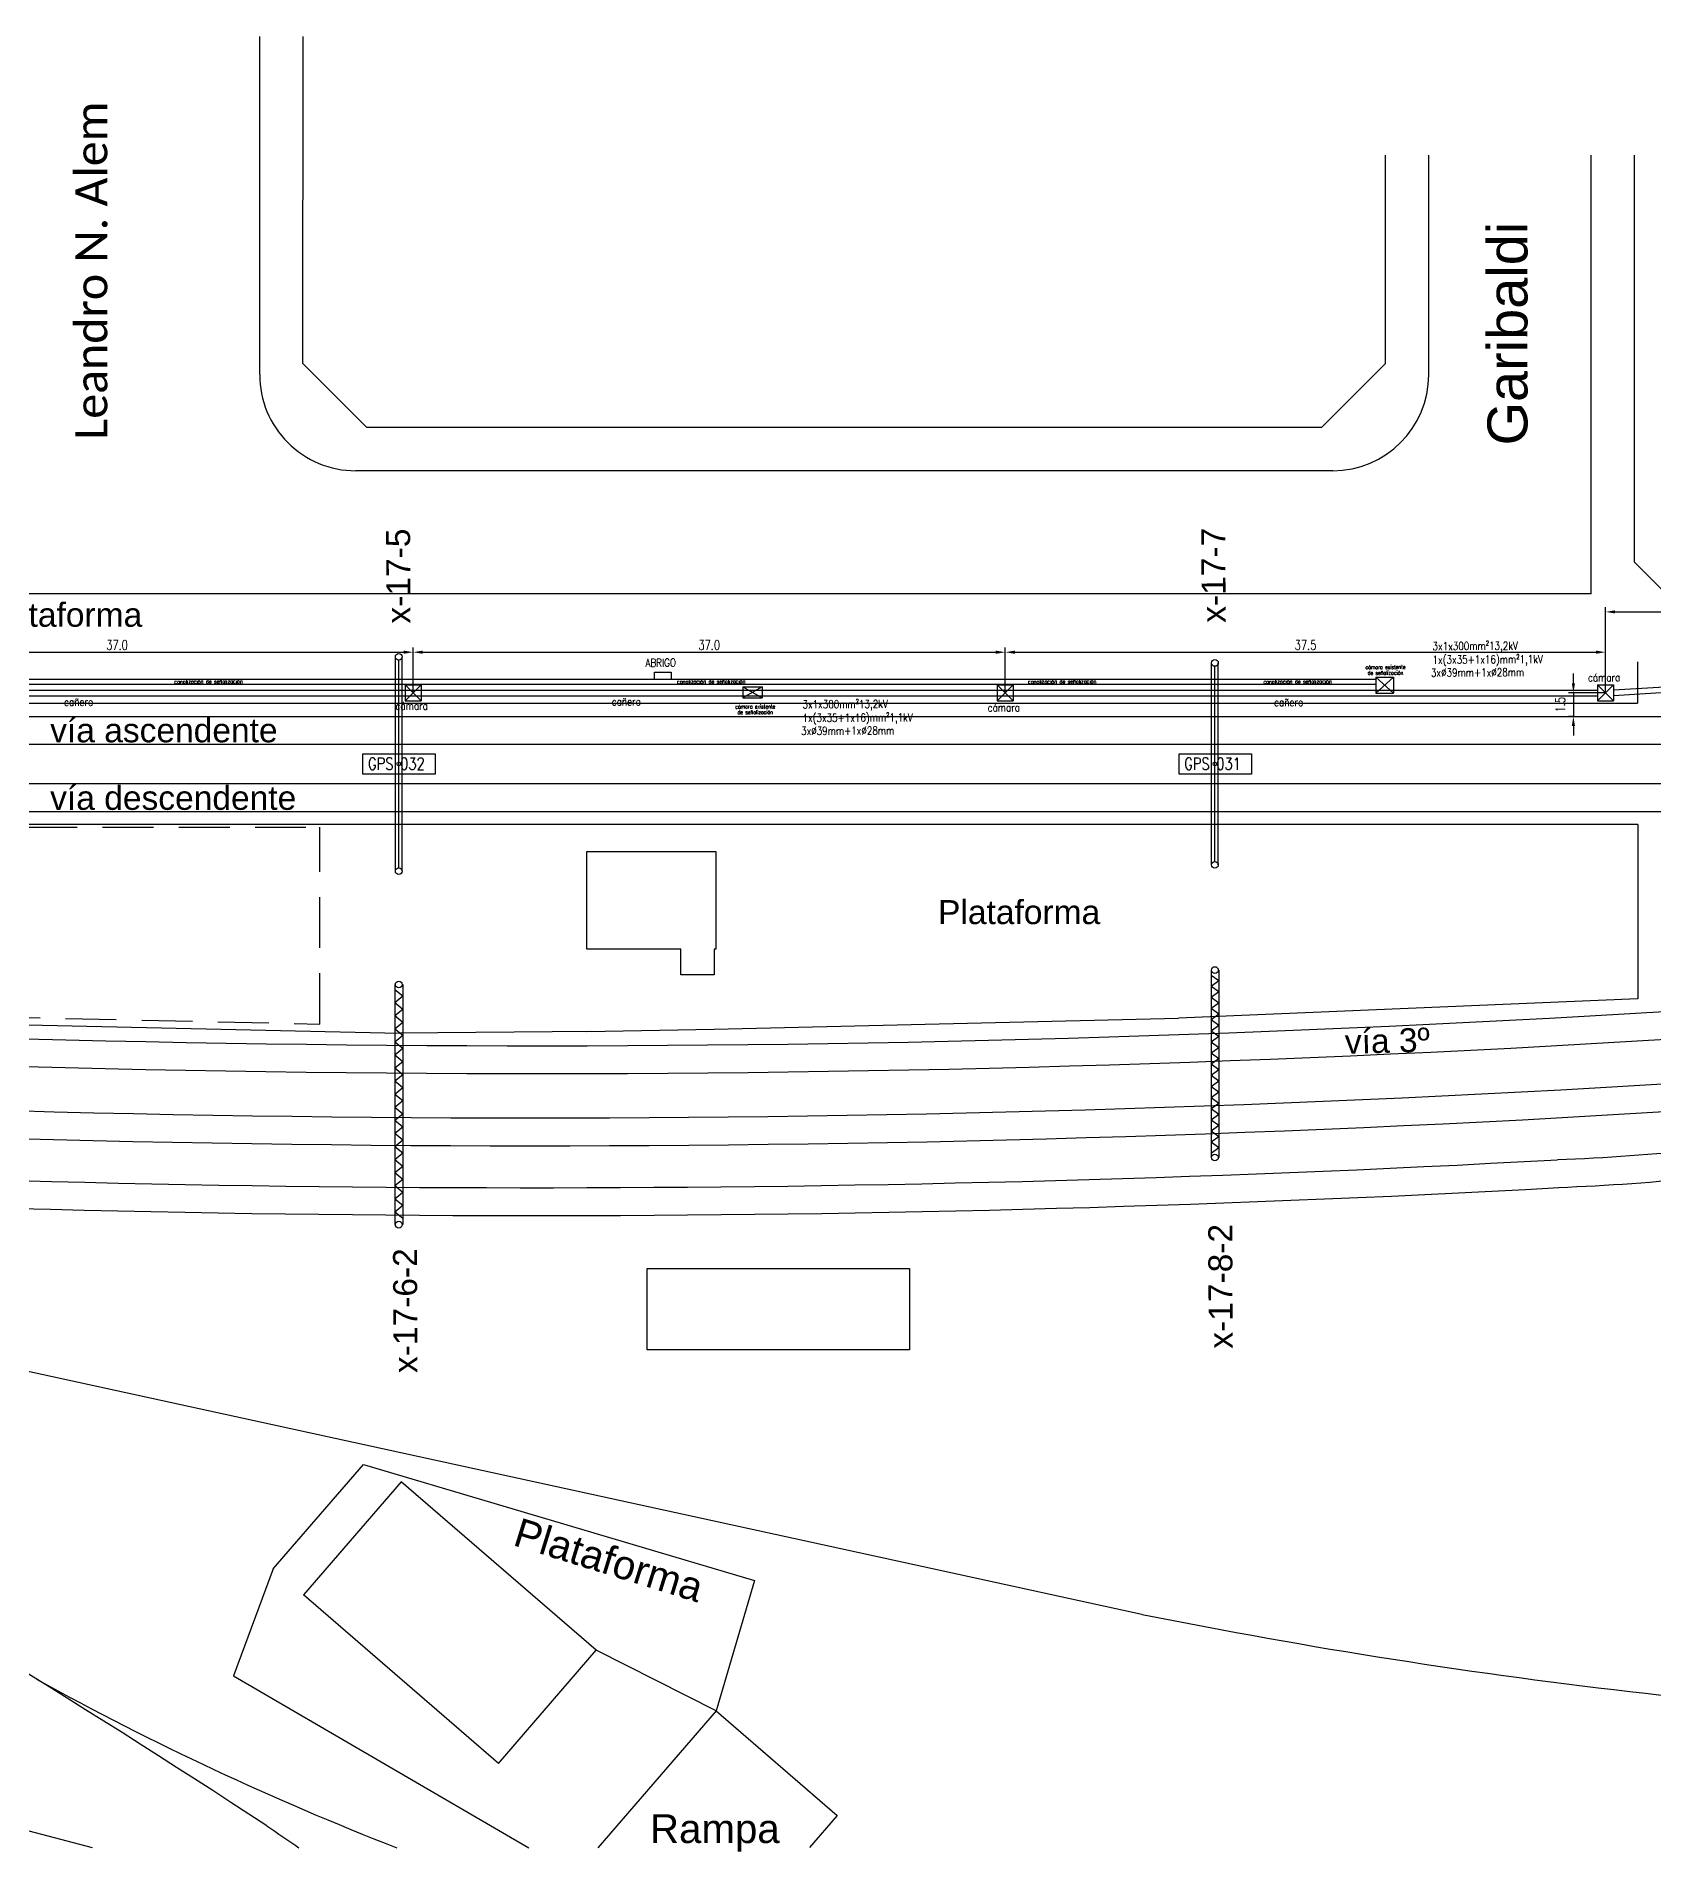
# Model space of a CAD drawing. Header units: millimetres. Extents: x 1200 to 1730, y 1405 to 1528.
# Drawn here: x 1451.7 to 1552.8, y 1409.3 to 1522.7 of the extents above; entities that cross this region are included whole.
import ezdxf

# ---------------------------------------------------------------- set-up
doc = ezdxf.new("R2010")
doc.units = ezdxf.units.MM
doc.linetypes.add('HIDDEN2', pattern=[4.7625, 3.175, -1.5875])
for name, color, linetype in [('CALLES', 8, 'Continuous'), ('CERODOS', 7, 'Continuous'), ('EDIFICIOS', 8, 'Continuous'), ('LINEA02', 8, 'Continuous'), ('LINEA_02', 8, 'Continuous'), ('n° de postación', 1, 'Continuous'), ('pórticos', 4, 'Continuous'), ('TEXT-02', 7, 'Continuous'), ('textos', 7, 'Continuous'), ('Textos catenaria', 7, 'Continuous'), ('vías', 8, 'Continuous')]:
    doc.layers.add(name, color=color, linetype=linetype)
doc.styles.add('progresivas', font='calibri.ttf')
doc.styles.add('ROMANS', font='arial.ttf', dxfattribs={"width": 0.7})
doc.styles.add('SIMPLEX', font='simplex.shx', dxfattribs={"width": 0.75})
doc.linetypes.add('TRACKS', pattern='A,3.81,[130,ltypeshp.shx,S=6.35,R=0,X=0,Y=0],3.81', length=7.62)
doc.dimstyles.new('COTA-100', dxfattribs={"dimscale": 3, "dimtxt": 0.2, "dimasz": 0.2, "dimexe": 0.1, "dimexo": 0, "dimgap": 0.05, "dimtad": 1, "dimdec": 1, "dimzin": 0, "dimdsep": 46, "dimtxsty": 'SIMPLEX', "dimcen": 0.1, "dimclrd": 256, "dimclre": 256, "dimclrt": 256, "dimazin": 0, "dimtm": 1e-09, "dimtfac": 0.714286, "dimtdec": 1, "dimtmove": 2, "dimatfit": 2, "dimfxl": 0, "dimtolj": 1, "dimtzin": 0, "dimarcsym": 0})

# ---------------------------------------------------------------- blocks, each defined once
blk = doc.blocks.new('cámara LDF-LDS')
at = {"color": 6}
for p, q in [((-0.5, 0.5), (0.5, 0.5)), ((-0.5, 0.5), (-0.5, -0.5)), ((-0.5, 0.5), (0.5, -0.5)), ((0.5, 0.5), (-0.5, -0.5)), ((0.5, 0.5), (0.5, -0.5)), ((-0.5, -0.5), (0.5, -0.5))]:
    blk.add_line(p, q, dxfattribs=at)
blk = doc.blocks.new('*D16')
at = {"lineweight": -2, "transparency": 16777216}
for p, q in [((1438.26, 1481.69), (1438.26, 1484.53)), ((1438.86, 1484.23), (1474.66, 1484.23)), ((1475.26, 1481.69), (1475.26, 1484.53))]:
    blk.add_line(p, q, dxfattribs=at)
at = {"transparency": 16777216}
for points in [[(1438.86, 1484.33), (1438.86, 1484.13), (1438.26, 1484.23)], [(1474.66, 1484.33), (1474.66, 1484.13), (1475.26, 1484.23)]]:
    blk.add_solid(points, dxfattribs=at)
at = {"layer": 'Defpoints', "color": 0, "transparency": 16777216}
for p in [(1475.26, 1484.23), (1438.26, 1481.69), (1475.26, 1481.69)]:
    blk.add_point(p, dxfattribs=at)
at = {"transparency": 16777216, "insert": (1456.76, 1484.68), "char_height": 0.6, "attachment_point": 5, "style": 'SIMPLEX'}
blk.add_mtext('\\A1;37.0', dxfattribs=at)
blk = doc.blocks.new('*D17')
at = {"lineweight": -2, "transparency": 16777216}
for p, q in [((1475.26, 1481.69), (1475.26, 1484.53)), ((1475.86, 1484.23), (1511.66, 1484.23)), ((1512.26, 1481.69), (1512.26, 1484.53))]:
    blk.add_line(p, q, dxfattribs=at)
at = {"transparency": 16777216}
for points in [[(1475.86, 1484.33), (1475.86, 1484.13), (1475.26, 1484.23)], [(1511.66, 1484.33), (1511.66, 1484.13), (1512.26, 1484.23)]]:
    blk.add_solid(points, dxfattribs=at)
at = {"layer": 'Defpoints', "color": 0, "transparency": 16777216}
for p in [(1512.26, 1484.23), (1475.26, 1481.69), (1512.26, 1481.69)]:
    blk.add_point(p, dxfattribs=at)
at = {"transparency": 16777216, "insert": (1493.76, 1484.68), "char_height": 0.6, "attachment_point": 5, "style": 'SIMPLEX'}
blk.add_mtext('\\A1;37.0', dxfattribs=at)
blk = doc.blocks.new('*D18')
at = {"lineweight": -2, "transparency": 16777216}
for p, q in [((1512.26, 1481.69), (1512.26, 1484.53)), ((1512.86, 1484.23), (1549.17, 1484.23)), ((1549.77, 1481.69), (1549.77, 1484.53))]:
    blk.add_line(p, q, dxfattribs=at)
at = {"transparency": 16777216}
for points in [[(1512.86, 1484.33), (1512.86, 1484.13), (1512.26, 1484.23)], [(1549.17, 1484.33), (1549.17, 1484.13), (1549.77, 1484.23)]]:
    blk.add_solid(points, dxfattribs=at)
at = {"layer": 'Defpoints', "color": 0, "transparency": 16777216}
for p in [(1549.77, 1484.23), (1512.26, 1481.69), (1549.77, 1481.69)]:
    blk.add_point(p, dxfattribs=at)
at = {"transparency": 16777216, "insert": (1531.02, 1484.68), "char_height": 0.6, "attachment_point": 5, "style": 'SIMPLEX'}
blk.add_mtext('\\A1;37.5', dxfattribs=at)
blk = doc.blocks.new('*D19')
at = {"lineweight": -2, "transparency": 16777216}
for p, q in [((1549.77, 1481.69), (1549.77, 1487.05)), ((1550.37, 1486.75), (1577.83, 1486.75)), ((1578.43, 1483.37), (1578.43, 1487.05))]:
    blk.add_line(p, q, dxfattribs=at)
at = {"transparency": 16777216}
for points in [[(1550.37, 1486.85), (1550.37, 1486.65), (1549.77, 1486.75)], [(1577.83, 1486.85), (1577.83, 1486.65), (1578.43, 1486.75)]]:
    blk.add_solid(points, dxfattribs=at)
at = {"layer": 'Defpoints', "color": 0, "transparency": 16777216}
for p in [(1578.43, 1486.75), (1578.43, 1483.37), (1549.77, 1481.69)]:
    blk.add_point(p, dxfattribs=at)
at = {"transparency": 16777216, "insert": (1564.1, 1487.2), "char_height": 0.6, "attachment_point": 5, "style": 'SIMPLEX'}
blk.add_mtext('\\A1;28.7', dxfattribs=at)
blk = doc.blocks.new('*D22')
at = {"lineweight": -2, "transparency": 16777216}
for p, q in [((1547.76, 1482.29), (1547.76, 1482.89)), ((1549.77, 1481.69), (1547.46, 1481.69)), ((1547.76, 1481.69), (1547.76, 1480.22)), ((1547.76, 1480.22), (1547.46, 1480.22)), ((1547.76, 1479.62), (1547.76, 1479.02))]:
    blk.add_line(p, q, dxfattribs=at)
at = {"transparency": 16777216}
for points in [[(1547.66, 1482.29), (1547.86, 1482.29), (1547.76, 1481.69)], [(1547.66, 1479.62), (1547.86, 1479.62), (1547.76, 1480.22)]]:
    blk.add_solid(points, dxfattribs=at)
at = {"layer": 'Defpoints', "color": 0, "transparency": 16777216}
for p in [(1549.77, 1481.69), (1547.76, 1480.22), (1547.76, 1480.22)]:
    blk.add_point(p, dxfattribs=at)
at = {"transparency": 16777216, "insert": (1546.94, 1480.95), "char_height": 0.6, "attachment_point": 5, "rotation": 90, "style": 'SIMPLEX'}
blk.add_mtext('\\A1;1.5', dxfattribs=at)

msp = doc.modelspace()

# ---------------------------------------------------------------- linework, layer by layer
for p, q in [((1535.41, 1482.67), (1536.51, 1482.67)), ((1535.41, 1482.67), (1535.41, 1481.67)), ((1535.41, 1482.67), (1536.51, 1481.67)), ((1536.51, 1482.67), (1535.41, 1481.67)), ((1536.51, 1482.67), (1536.51, 1481.67)), ((1495.86, 1482.07), (1497.06, 1482.07)), ((1495.86, 1482.07), (1495.86, 1481.37)), ((1497.06, 1482.07), (1495.86, 1481.37)), ((1495.86, 1482.07), (1497.06, 1481.37)), ((1497.06, 1482.07), (1497.06, 1481.37)), ((1535.41, 1481.67), (1536.51, 1481.67)), ((1495.86, 1481.37), (1497.06, 1481.37)), ((1472.12, 1477.89), (1476.64, 1477.89)), ((1472.12, 1476.6), (1472.12, 1477.89)), ((1476.64, 1477.89), (1476.64, 1476.6)), ((1523.12, 1477.89), (1527.64, 1477.89)), ((1523.12, 1476.6), (1523.12, 1477.89)), ((1527.64, 1477.89), (1527.64, 1476.6)), ((1476.64, 1476.6), (1472.12, 1476.6)), ((1527.64, 1476.6), (1523.12, 1476.6))]:
    msp.add_line(p, q)
at = {"color": 4}
for p, q in [((1474.12, 1463.47), (1474.12, 1448.46)), ((1474.12, 1463.47), (1474.15, 1463.47)), ((1474.57, 1463.47), (1474.61, 1463.47)), ((1474.61, 1463.47), (1474.61, 1448.46)), ((1525.12, 1464.37), (1525.12, 1452.66)), ((1525.12, 1464.37), (1525.15, 1464.37)), ((1525.12, 1464.06), (1525.61, 1463.72)), ((1525.12, 1463.37), (1525.61, 1463.72)), ((1525.12, 1463.37), (1525.61, 1463.02)), ((1525.57, 1464.37), (1525.61, 1464.37)), ((1525.61, 1464.37), (1525.61, 1452.66)), ((1474.12, 1463.15), (1474.61, 1462.75)), ((1474.12, 1462.34), (1474.61, 1462.75)), ((1474.12, 1462.34), (1474.61, 1461.93)), ((1525.12, 1462.67), (1525.61, 1463.02)), ((1525.12, 1462.67), (1525.61, 1462.32)), ((1525.12, 1461.98), (1525.61, 1462.32)), ((1474.12, 1461.52), (1474.61, 1461.93)), ((1474.12, 1461.52), (1474.61, 1461.11)), ((1474.12, 1460.7), (1474.61, 1461.11)), ((1525.12, 1461.98), (1525.61, 1461.63)), ((1525.12, 1461.28), (1525.61, 1461.63)), ((1525.12, 1461.28), (1525.61, 1460.93)), ((1474.12, 1460.7), (1474.61, 1460.3)), ((1474.12, 1459.89), (1474.61, 1460.3)), ((1525.12, 1460.58), (1525.61, 1460.93)), ((1525.12, 1460.58), (1525.61, 1460.24)), ((1525.12, 1459.89), (1525.61, 1460.24)), ((1474.12, 1459.89), (1474.61, 1459.48)), ((1474.12, 1459.07), (1474.61, 1459.48)), ((1474.12, 1459.07), (1474.61, 1458.66)), ((1525.12, 1459.89), (1525.61, 1459.54)), ((1525.12, 1459.19), (1525.61, 1459.54)), ((1525.12, 1459.19), (1525.61, 1458.84)), ((1525.12, 1458.5), (1525.61, 1458.84)), ((1474.12, 1458.25), (1474.61, 1458.66)), ((1474.12, 1458.25), (1474.61, 1457.84)), ((1474.12, 1457.44), (1474.61, 1457.84)), ((1525.12, 1458.5), (1525.61, 1458.15)), ((1525.12, 1457.8), (1525.61, 1458.15)), ((1525.12, 1457.8), (1525.61, 1457.45)), ((1474.12, 1457.44), (1474.61, 1457.03)), ((1474.12, 1456.62), (1474.61, 1457.03)), ((1474.12, 1456.62), (1474.61, 1456.21)), ((1525.12, 1457.1), (1525.61, 1457.45)), ((1525.12, 1457.1), (1525.61, 1456.76)), ((1525.12, 1456.41), (1525.61, 1456.76)), ((1474.12, 1455.8), (1474.61, 1456.21)), ((1474.12, 1455.8), (1474.61, 1455.39)), ((1474.12, 1454.98), (1474.61, 1455.39)), ((1525.12, 1456.41), (1525.61, 1456.06)), ((1525.12, 1455.71), (1525.61, 1456.06)), ((1525.12, 1455.71), (1525.61, 1455.37)), ((1474.12, 1454.98), (1474.61, 1454.58)), ((1474.12, 1454.17), (1474.61, 1454.58)), ((1525.12, 1455.02), (1525.61, 1455.37)), ((1525.12, 1455.02), (1525.61, 1454.67)), ((1525.12, 1454.32), (1525.61, 1454.67)), ((1525.12, 1454.32), (1525.61, 1453.97)), ((1474.12, 1454.17), (1474.61, 1453.76)), ((1474.12, 1453.35), (1474.61, 1453.76)), ((1474.12, 1453.35), (1474.61, 1452.94)), ((1525.12, 1453.63), (1525.61, 1453.97)), ((1525.12, 1453.63), (1525.61, 1453.28)), ((1525.12, 1452.93), (1525.61, 1453.28)), ((1474.12, 1452.53), (1474.61, 1452.94)), ((1474.12, 1452.53), (1474.61, 1452.12)), ((1474.12, 1451.72), (1474.61, 1452.12)), ((1525.12, 1452.66), (1525.15, 1452.66)), ((1525.57, 1452.66), (1525.61, 1452.66)), ((1474.12, 1451.72), (1474.61, 1451.31)), ((1474.12, 1450.9), (1474.61, 1451.31)), ((1474.12, 1450.9), (1474.61, 1450.49)), ((1474.12, 1450.08), (1474.61, 1450.49)), ((1474.12, 1450.08), (1474.61, 1449.67)), ((1474.12, 1449.27), (1474.61, 1449.67)), ((1474.12, 1449.27), (1474.61, 1448.86)), ((1474.12, 1448.46), (1474.15, 1448.46)), ((1474.57, 1448.46), (1474.61, 1448.46))]:
    msp.add_line(p, q, dxfattribs=at)
at = {"color": 8, "linetype": 'TRACKS', "ltscale": 0.04}
for p, q in [((1409, 1448.49), (1520.8, 1424.13)), ((1455.22, 1409.52), (1412.86, 1420.65))]:
    msp.add_line(p, q, dxfattribs=at)
at = {"color": 8}
for p, q in [((1466.52, 1426.96), (1472.16, 1433.48)), ((1472.16, 1433.48), (1496.6, 1426.23)), ((1466.52, 1426.96), (1464.03, 1420.26)), ((1496.6, 1426.23), (1494.19, 1418.08)), ((1494.19, 1418.08), (1486.7, 1421.87)), ((1464.03, 1420.26), (1482.49, 1409.53)), ((1494.19, 1418.08), (1486.79, 1409.53)), ((1494.19, 1418.08), (1501.75, 1411.54)), ((1501.75, 1411.54), (1500.02, 1409.54))]:
    msp.add_line(p, q, dxfattribs=at)
for centre in [(1474.36, 1477.25), (1525.36, 1477.25)]:
    msp.add_circle(centre, 0.112)
at = {"color": 4}
for centre in [(1525.36, 1464.37), (1474.36, 1463.47), (1525.36, 1452.66), (1474.36, 1448.46)]:
    msp.add_circle(centre, 0.21, dxfattribs=at)
at = {"color": 8, "linetype": 'TRACKS', "ltscale": 0.04}
for centre, radius, start, end in [((1101.96, 855.05), 664.51, 56.76915, 60.4819), ((1594.38, 1790.71), 373.91, 258.6534, 268.4136), ((1542.75, 1585.36), 188.71, 241.1621, 248.7147), ((1566.91, 1556.19), 176.83, 235.2506, 236.0353)]:
    msp.add_arc(centre, radius, start, end, dxfattribs=at)
at = {"layer": 'CALLES'}
for p, q in [((1465.67, 1501.58), (1465.69, 1522.71)), ((1468.37, 1502.27), (1468.39, 1522.71)), ((1536.02, 1502.27), (1536.02, 1515.29)), ((1538.72, 1501.57), (1538.72, 1515.29)), ((1548.87, 1487.87), (1548.87, 1515.29)), ((1551.57, 1489.85), (1551.57, 1515.29)), ((1472.36, 1498.27), (1468.37, 1502.27)), ((1536.02, 1502.27), (1532.02, 1498.27)), ((1532.02, 1498.27), (1472.36, 1498.27)), ((1532.72, 1495.57), (1471.67, 1495.57)), ((1551.57, 1489.85), (1555.57, 1485.85)), ((1548.87, 1487.87), (1450.12, 1487.87))]:
    msp.add_line(p, q, dxfattribs=at)
for centre, start, end in [((1471.67, 1501.57), 179.9409, 270), ((1532.72, 1501.57), 270, 0)]:
    msp.add_arc(centre, 6, start, end, dxfattribs=at)
at = {"layer": 'CERODOS', "color": 8}
for p in [(1551.77, 1483.62), (1305.14, 1481.04)]:
    msp.add_line(p, (1551.77, 1481.04), dxfattribs=at)
at = {"layer": 'CERODOS', "color": 1}
for p, q in [((1312.64, 1482.54), (1535.41, 1482.54)), ((1312.64, 1482.24), (1535.41, 1482.24))]:
    msp.add_line(p, q, dxfattribs=at)
at = {"layer": 'EDIFICIOS'}
for p, q in [((1490.34, 1482.53), (1490.34, 1482.98)), ((1490.34, 1482.98), (1491.39, 1482.98)), ((1491.39, 1482.98), (1491.39, 1482.53)), ((1491.39, 1482.53), (1490.34, 1482.53)), ((1486.12, 1471.77), (1494.17, 1471.77)), ((1486.12, 1465.67), (1486.12, 1471.77)), ((1494.17, 1471.77), (1494.17, 1465.67)), ((1491.98, 1465.67), (1486.12, 1465.67)), ((1491.98, 1464.07), (1491.98, 1465.67)), ((1494.08, 1465.67), (1494.08, 1464.07)), ((1494.17, 1465.67), (1494.08, 1465.67)), ((1494.08, 1464.07), (1491.98, 1464.07)), ((1489.88, 1445.73), (1492.48, 1445.73)), ((1489.88, 1440.63), (1489.88, 1445.73)), ((1492.48, 1445.73), (1506.28, 1445.73)), ((1506.28, 1445.73), (1506.28, 1440.63)), ((1492.48, 1440.63), (1489.88, 1440.63)), ((1506.28, 1440.63), (1492.48, 1440.63))]:
    msp.add_line(p, q, dxfattribs=at)
at = {"layer": 'EDIFICIOS', "linetype": 'HIDDEN2'}
for p, q in [((1365.37, 1473.3), (1469.43, 1473.3)), ((1469.43, 1460.99), (1469.43, 1473.3)), ((1429.73, 1461.88), (1469.43, 1460.99))]:
    msp.add_line(p, q, dxfattribs=at)
at = {"layer": 'EDIFICIOS', "color": 8}
for p, q in [((1474.52, 1432.4), (1468.41, 1425.33)), ((1486.7, 1421.87), (1474.52, 1432.4)), ((1480.59, 1414.8), (1468.41, 1425.33)), ((1480.59, 1414.8), (1486.7, 1421.87))]:
    msp.add_line(p, q, dxfattribs=at)
at = {"layer": 'LINEA02', "color": 11}
for p, q in [((1577.93, 1483.52), (1550.27, 1481.86)), ((1577.93, 1483.17), (1550.27, 1481.51)), ((1317.57, 1481.86), (1549.27, 1481.86)), ((1317.57, 1481.51), (1549.27, 1481.51))]:
    msp.add_line(p, q, dxfattribs=at)
at = {"layer": 'LINEA_02'}
for p, q in [((1551.78, 1473.46), (1317.15, 1473.46)), ((1551.78, 1473.46), (1551.79, 1462.58)), ((1551.79, 1462.58), (1523.09, 1461.37)), ((1429.72, 1461.42), (1474.42, 1460.42)), ((1494.08, 1460.67), (1523.09, 1461.37)), ((1486.32, 1460.52), (1474.42, 1460.42)), ((1486.12, 1460.52), (1494.08, 1460.67))]:
    msp.add_line(p, q, dxfattribs=at)
at = {"layer": 'pórticos'}
for p, q in [((1474.15, 1470.55), (1474.15, 1483.94)), ((1474.36, 1470.76), (1474.36, 1483.73)), ((1474.57, 1470.55), (1474.57, 1483.94)), ((1525.15, 1470.94), (1525.15, 1483.56)), ((1525.36, 1471.15), (1525.36, 1483.35)), ((1525.57, 1470.94), (1525.57, 1483.56))]:
    msp.add_line(p, q, dxfattribs=at)
for centre in [(1474.36, 1483.94), (1525.36, 1483.56), (1474.36, 1470.55), (1525.36, 1470.94)]:
    msp.add_circle(centre, 0.21, dxfattribs=at)
at = {"layer": 'vías'}
for p, q in [((1223.58, 1480.22), (1730.49, 1480.22)), ((1223.58, 1478.48), (1730.49, 1478.48)), ((1223.58, 1476.02), (1730.49, 1476.02)), ((1223.58, 1474.28), (1730.49, 1474.28))]:
    msp.add_line(p, q, dxfattribs=at)
for centre, radius, start, end in [((1482.94, 2619.55), 1159.91, 266.5663, 274.49265), ((1482.94, 2619.55), 1161.65, 266.5663, 274.49265), ((1482.94, 2619.55), 1164.42, 266.5663, 274.37215), ((1482.94, 2619.55), 1166.16, 266.5663, 274.37215), ((1540.3, 1609.35), 156.96, 272.3616, 278.9612), ((1482.94, 2619.55), 1168.78, 266.5663, 273.13034), ((1540.3, 1609.35), 158.7, 272.3616, 278.9612), ((1482.94, 2619.55), 1170.52, 266.5663, 273.13034)]:
    msp.add_arc(centre, radius, start, end, dxfattribs=at)

# ---------------------------------------------------------------- block references
for p in [(1475.26, 1481.69), (1512.26, 1481.69), (1549.77, 1481.69)]:
    msp.add_blockref('cámara LDF-LDS', p)

# ---------------------------------------------------------------- texts
at = {"layer": 'n° de postación', "style": 'ROMANS'}
for s, p in [('x-17-5', (1475.09, 1486.02)), ('x-17-7', (1526.03, 1486.07)), ('x-17-8-2', (1526.47, 1440.71)), ('x-17-6-2', (1475.53, 1439.19))]:
    msp.add_text(s, height=1.5, rotation=90.2028, dxfattribs=at).set_placement(p)
at = {"layer": 'TEXT-02', "color": 8, "style": 'ROMANS'}
msp.add_text('Plataforma', height=1.8, rotation=342.7632, dxfattribs=at).set_placement((1481.42, 1428.45))
msp.add_text('Rampa', height=1.8, dxfattribs=at).set_placement((1490.06, 1409.82))
at = {"layer": 'textos'}
for s, height, rotation, style, p in [('Leandro N. Alem', 2, 90, 'progresivas', (1456.15, 1497.51)), ('Garibaldi', 2.5, 90, 'ROMANS', (1544.89, 1497.15)), ('vía 3º', 1.5, 1.5414, 'ROMANS', (1533.5, 1459.13))]:
    msp.add_text(s, height=height, rotation=rotation, dxfattribs=dict(at, style=style)).set_placement(p)
at = {"layer": 'textos', "style": 'ROMANS'}
for s, p in [('Plataforma', (1448.2, 1485.82)), ('vía ascendente', (1452.58, 1478.6)), ('vía descendente', (1452.58, 1474.38)), ('Plataforma', (1508.06, 1467.24))]:
    msp.add_text(s, height=1.5, dxfattribs=at).set_placement(p)
at = {"layer": 'Textos catenaria', "style": 'SIMPLEX'}
for s, height, rotation, width, p in [('3x1x300mm²13,2kV', 0.5, 0.3193, 0.8, (1538.96, 1484.36)), ('ABRIGO', 0.5, 0.3193, 0.8, (1489.78, 1483.32)), ('1x(3x35+1x16)mm²1,1kV', 0.5, 0.3193, 0.8, (1538.96, 1483.51)), ('cámara existente', 0.25, 0.3193, 0.7, (1534.77, 1483.17)), ('de señalización', 0.25, 0.3193, 0.7, (1534.91, 1482.81)), ('3xØ39mm+1xØ28mm', 0.5, 0.3193, 0.8, (1538.86, 1482.7)), ('cámara', 0.5, 0.3193, 0.8, (1548.67, 1482.4)), ('cañero', 0.5, 0.3193, 0.8, (1453.45, 1480.87)), ('cámara', 0.5, 0.3193, 0.8, (1474.16, 1480.62)), ('cañero', 0.5, 0.3193, 0.8, (1487.67, 1480.89)), ('cámara existente', 0.25, 0.3193, 0.7, (1495.39, 1480.7)), ('de señalización', 0.25, 0.3193, 0.7, (1495.53, 1480.35)), ('3x1x300mm²13,2kV', 0.5, 0.3193, 0.8, (1499.59, 1480.72)), ('1x(3x35+1x16)mm²1,1kV', 0.5, 0.3193, 0.8, (1499.59, 1479.87)), ('cámara', 0.5, 0.3193, 0.8, (1511.16, 1480.52)), ('cañero', 0.5, 0.3193, 0.8, (1529.06, 1480.85)), ('3xØ39mm+1xØ28mm', 0.5, 0.3193, 0.8, (1499.5, 1479.06)), ('GPS 032', 0.75, 0.0029, 0.8, (1472.44, 1476.89)), ('GPS 031', 0.75, 0.0029, 0.8, (1523.44, 1476.89))]:
    msp.add_text(s, height=height, rotation=rotation, dxfattribs=dict(at, width=width)).set_placement(p)
at = {"layer": 'Textos catenaria', "color": 1, "style": 'SIMPLEX', "width": 0.8}
for p in [(1460.34, 1482.26), (1491.75, 1482.26), (1513.68, 1482.26), (1528.39, 1482.26)]:
    msp.add_text('canalización de señalización', height=0.25, rotation=0.3193, dxfattribs=at).set_placement(p)

# ---------------------------------------------------------------- dimensions: what is measured, and where the dimension line sits
for base, p1, p2, picture, middle in [((1578.43, 1486.75), (1549.77, 1481.69), (1578.43, 1483.37), '*D19', (1564.1, 1487.2)), ((1475.26, 1484.23), (1438.26, 1481.69), (1475.26, 1481.69), '*D16', (1456.76, 1484.68)), ((1512.26, 1484.23), (1475.26, 1481.69), (1512.26, 1481.69), '*D17', (1493.76, 1484.68)), ((1549.77, 1484.23), (1512.26, 1481.69), (1549.77, 1481.69), '*D18', (1531.02, 1484.68))]:
    dim = msp.add_linear_dim(base=base, p1=p1, p2=p2, dimstyle='COTA-100')
    dim.commit()
    dim.dimension.update_dxf_attribs({"geometry": picture, "text_midpoint": middle})
dim = msp.add_linear_dim(base=(1547.76, 1480.22), p1=(1549.77, 1481.69), p2=(1547.76, 1480.22), angle=90, dimstyle='COTA-100')
dim.commit()
dim.dimension.update_dxf_attribs({"geometry": '*D22', "text_midpoint": (1546.94, 1480.95)})

doc.saveas('drawing.dxf')
